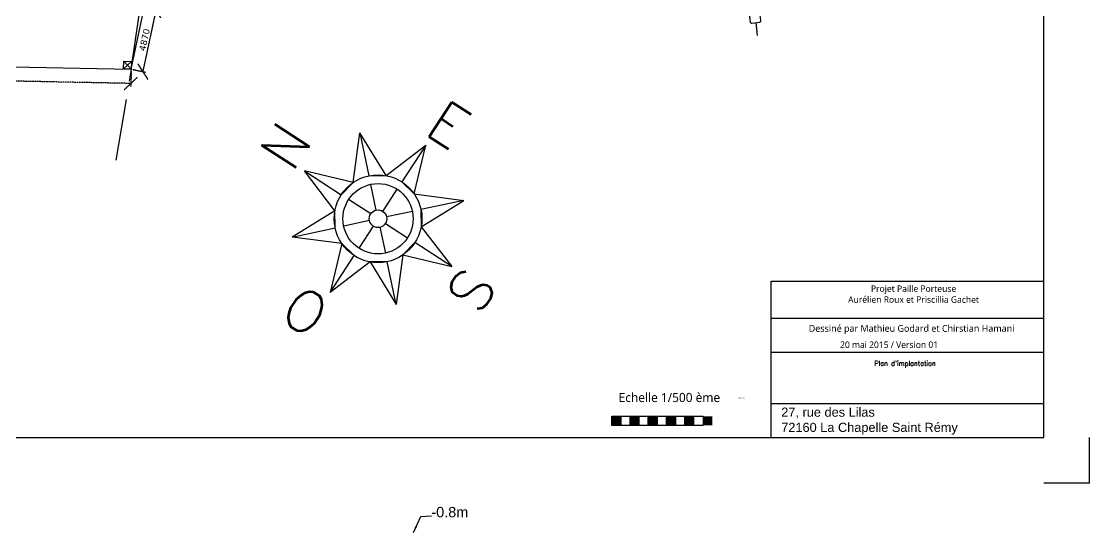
# Model space of a CAD drawing. Header units: millimetres. Extents: x -19637 to 128858, y 30351 to 139191.
# Drawn here: x 46121 to 128858, y 30351 to 69933 of the extents above; entities that cross this region are included whole.
import ezdxf

# ---------------------------------------------------------------- set-up
doc = ezdxf.new("R2010")
doc.units = ezdxf.units.MM
doc.linetypes.add('CACHE', pattern=[0.375, 0.25, -0.125])
doc.linetypes.add('PTS_EXT', pattern=[999999, 0, -999999])
doc.layers.get('Defpoints').update_dxf_attribs({"true_color": 0xffffff})
doc.layers.add('Cartouche_A3', color=178, linetype='Continuous', lineweight=25, true_color=0x000000)
doc.layers.add('Terrain ... Altitudes', color=178, linetype='Continuous', lineweight=25, true_color=0x000000)
for name, color, linetype, true_color in [('rosace', 178, 'Continuous', 0x000000), ('Terrain ... Géomètre ... BORNAGE_BORNE', 1, 'Continuous', 0xff0000), ('Terrain ... Géomètre ... BORNAGE_COTATION', 1, 'CACHE', 0xff0000), ('Terrain ... Géomètre ... BORNAGE_LIMITE', 7, 'Continuous', 0xffffff), ('Terrain ... Géomètre ... CADASTRE_LIMITE', 252, 'Continuous', 0x848484), ('Terrain ... Géomètre ... LEGENDE', 7, 'Continuous', 0xffffff)]:
    doc.layers.add(name, color=color, linetype=linetype, true_color=true_color)
doc.styles.add('QCADDimTextStyle', font='')
doc.styles.add('textstyle11', font='ltypeshp.shx')
doc.styles.add('textstyle12', font='')
doc.styles.add('textstyle13', font='')
doc.styles.add('textstyle14', font='')
doc.styles.add('textstyle15', font='')
doc.styles.add('textstyle45', font='')
doc.styles.add('textstyle48', font='')
doc.styles.add('textstyle49', font='standard')
doc.styles.add('textstyle50', font='standard')
doc.styles.add('textstyle51', font='')
doc.styles.add('textstyle52', font='standard')
doc.styles.add('textstyle53', font='')
doc.styles.add('textstyle54', font='standard')
doc.styles.get('QCADDimTextStyle').set_extended_font_data('DejaVu Sans')
doc.styles.get('textstyle12').set_extended_font_data('simplex')
doc.styles.get('textstyle13').set_extended_font_data('simplex')
doc.styles.get('textstyle14').set_extended_font_data('simplex')
doc.styles.get('textstyle15').set_extended_font_data('simplex')
doc.styles.get('textstyle45').set_extended_font_data('Liberation Sans')
doc.styles.get('textstyle48').set_extended_font_data('Arial')
doc.styles.get('textstyle51').set_extended_font_data('Arial')
doc.styles.get('textstyle53').set_extended_font_data('Arial')
doc.linetypes.add('LIMITE2', pattern='A,6.35,-2.54,["BOX",textstyle11,S=2.54,R=0,X=-2.54,Y=0],-2.54,25.4', length=36.83)
doc.dimstyles.new('QCADDimStyle', dxfattribs={"dimtxt": 500, "dimasz": 500, "dimexe": 250, "dimexo": 125, "dimgap": 125, "dimtad": 1, "dimtoh": 1, "dimdec": 4, "dimzin": 0, "dimdsep": 46, "dimtxsty": 'QCADDimTextStyle', "dimcen": 0.09, "dimadec": 0, "dimazin": 0, "dimtfac": 1, "dimtdec": 4, "dimtofl": 0, "dimtmove": 0, "dimatfit": 3, "dimfxl": 1, "dimtolj": 1, "dimtzin": 0, "dimarcsym": 0})

# ---------------------------------------------------------------- blocks, each defined once
blk = doc.blocks.new('*D54')
at = {"layer": 'Defpoints', "color": 0}
for p in [(55645, 70999), (54626, 66237), (55522, 66045)]:
    blk.add_point(p, dxfattribs=at)
at = {"layer": 'Terrain ... Géomètre ... BORNAGE_COTATION', "color": 0, "lineweight": -2}
for p, q in [((56925, 70215), (56156, 71402)), ((56540, 70808), (55522, 66045)), ((55767, 70973), (56785, 70756)), ((54749, 66211), (55766, 65993)), ((55137, 66639), (55906, 65452))]:
    blk.add_line(p, q, dxfattribs=at)
at = {"layer": 'Terrain ... Géomètre ... BORNAGE_COTATION', "color": 0, "insert": (55655, 68507), "char_height": 500, "attachment_point": 5, "rotation": 77.93193, "style": 'QCADDimTextStyle'}
blk.add_mtext('\\A1;4870', dxfattribs=at)
blk = doc.blocks.new('*D55')
at = {"layer": 'Defpoints', "color": 0}
for p in [(5984, 67200), (54626, 66237), (5962, 66090)]:
    blk.add_point(p, dxfattribs=at)
at = {"layer": 'Terrain ... Géomètre ... BORNAGE_COTATION', "color": 0, "lineweight": -2}
for p, q in [((5981, 67075), (5957, 65840)), ((6471, 66580), (5452, 65600)), ((54604, 65127), (5962, 66090)), ((54095, 64637), (55114, 65617)), ((54624, 66112), (54600, 64877))]:
    blk.add_line(p, q, dxfattribs=at)
at = {"layer": 'Terrain ... Géomètre ... BORNAGE_COTATION', "color": 0, "insert": (30291, 65993), "char_height": 500, "attachment_point": 5, "rotation": 358.86557, "style": 'QCADDimTextStyle'}
blk.add_mtext('\\A1;48652', dxfattribs=at)
blk = doc.blocks.new('rosace')
at = {"layer": 'rosace', "linetype": 'Continuous'}
for p, q in [((-0.1301, 0.3142), (0, 0.68)), ((0, 0.68), (0, 0.34)), ((0.1301, 0.3142), (0, 0.68)), ((0, 0.68), (0, 0.68)), ((-0.3142, 0.1301), (-0.4809, 0.4809)), ((-0.4809, 0.4809), (-0.2404, 0.2404)), ((-0.1301, 0.3142), (-0.4809, 0.4809)), ((-0.4809, 0.4809), (-0.4809, 0.4809)), ((0.1301, 0.3142), (0.4808, 0.4809)), ((0.4808, 0.4809), (0.2404, 0.2404)), ((0.3141, 0.1301), (0.4808, 0.4809)), ((0.4808, 0.4809), (0.4808, 0.4809)), ((0, 0.34), (0.1301, 0.3142)), ((-0.2404, 0.2404), (-0.1301, 0.3142)), ((0, 0.068), (0, 0.272)), ((-0.0481, 0.0481), (-0.1924, 0.1924)), ((0.0481, 0.0481), (0.1923, 0.1924)), ((0.2404, 0.2404), (0.3141, 0.1301)), ((-0.3142, 0.1301), (-0.68, 0)), ((-0.34, 0), (-0.3142, 0.1301)), ((0.3141, 0.1301), (0.68, 0)), ((-0.3142, -0.1301), (-0.68, 0)), ((-0.68, 0), (-0.34, 0)), ((-0.68, 0), (-0.68, 0)), ((-0.068, 0), (-0.272, 0)), ((0.068, 0), (0.272, 0)), ((0.34, 0), (0.3141, -0.1301)), ((0.3141, -0.1301), (0.68, 0)), ((0.68, 0), (0.34, 0)), ((0.68, 0), (0.68, 0)), ((-0.0481, -0.0481), (-0.1924, -0.1923)), ((0, -0.068), (0, -0.272)), ((0.1923, -0.1923), (0.0481, -0.0481)), ((-0.3142, -0.1301), (-0.4809, -0.4808)), ((-0.2404, -0.2404), (-0.3142, -0.1301)), ((0.3141, -0.1301), (0.4808, -0.4808)), ((-0.4809, -0.4808), (-0.2404, -0.2404)), ((0.2404, -0.2404), (0.1301, -0.3141)), ((0.4808, -0.4808), (0.2404, -0.2404)), ((-0.1301, -0.3141), (-0.4809, -0.4808)), ((0, -0.34), (-0.1301, -0.3141)), ((-0.1301, -0.3141), (0, -0.68)), ((0.1301, -0.3141), (0, -0.68)), ((0.1301, -0.3141), (0.4808, -0.4808)), ((0, -0.68), (0, -0.34)), ((-0.4809, -0.4808), (-0.4809, -0.4808)), ((0.4808, -0.4808), (0.4808, -0.4808)), ((0, -0.68), (0, -0.68))]:
    blk.add_line(p, q, dxfattribs=at)
at = {"layer": 'rosace', "linetype": 'PTS_EXT'}
for p, q in [((0, 0.68), (-0.1301, 0.3142)), ((0.1301, 0.3142), (0, 0.68)), ((-0.1301, 0.3142), (-0.4809, 0.4809)), ((-0.4809, 0.4809), (-0.3142, 0.1301)), ((0.4808, 0.4809), (0.1301, 0.3142)), ((0.3141, 0.1301), (0.4808, 0.4809)), ((-0.3142, 0.1301), (-0.68, 0)), ((0.68, 0), (0.3141, 0.1301)), ((-0.68, 0), (-0.3142, -0.1301)), ((0.3141, -0.1301), (0.68, 0)), ((-0.3142, -0.1301), (-0.4809, -0.4808)), ((0.4808, -0.4808), (0.3141, -0.1301)), ((-0.4809, -0.4808), (-0.1301, -0.3141)), ((-0.1301, -0.3141), (0, -0.68)), ((0, -0.68), (0.1301, -0.3141)), ((0.1301, -0.3141), (0.4808, -0.4808))]:
    blk.add_line(p, q, dxfattribs=at)
at = {"layer": 'rosace', "linetype": 'Continuous'}
for radius in [0.34, 0.272, 0.068]:
    blk.add_circle((0, 0), radius, dxfattribs=at)
for s, rotation, style, p in [('N', 0, 'textstyle12', (-0.068, 0.748)), ('O', 90, 'textstyle15', (-0.748, -0.068)), ('E', 270, 'textstyle13', (0.748, 0.068)), ('S', 180, 'textstyle14', (0.068, -0.748))]:
    blk.add_text(s, height=0.32, rotation=rotation, dxfattribs=dict(at, style=style)).set_placement(p)

msp = doc.modelspace()

# ---------------------------------------------------------------- hatches: boundary and pattern name
at = {"layer": 'Cartouche_A3'}
for points in [[(91850.5, 39359.3), (92557.7, 39359.3), (92557.7, 38652.1), (91850.5, 38652.1)], [(93264.8, 39359.3), (93971.9, 39359.3), (93971.9, 38652.1), (93264.8, 38652.1)], [(94679, 39359.3), (95386.1, 39359.3), (95386.1, 38652.1), (94679, 38652.1)], [(96093.3, 39359.3), (96800.4, 39359.3), (96800.4, 38652.1), (96093.3, 38652.1)], [(97507.5, 39359.3), (98214.6, 39359.3), (98214.6, 38652.1), (97507.5, 38652.1)], [(98921.7, 39359.3), (99628.9, 39359.3), (99628.9, 38652.1), (98921.7, 38652.1)]]:
    msp.add_hatch(color=256, dxfattribs=at).paths.add_polyline_path(points, flags=0)

# ---------------------------------------------------------------- linework, layer by layer
at = {"layer": 'Cartouche_A3', "lineweight": -3}
for p, q in [((125322.2, 37719.6), (125322.2, 135655.6)), ((125322.2, 37719.6), (125322.2, 67548.9)), ((104204.1, 49816), (125322.2, 49816)), ((104204.1, 37719.6), (104204.1, 49816)), ((104204.1, 46958.8), (125322.2, 46958.8)), ((104204.1, 44319), (125322.2, 44319)), ((104204.1, 40359.4), (125322.2, 40359.4)), ((-16101.5, 37719.6), (125322.2, 37719.6)), ((104204.1, 37719.6), (125322.2, 37719.6)), ((128857.8, 34184), (128857.8, 37719.6)), ((128857.8, 34184), (125322.2, 34184))]:
    msp.add_line(p, q, dxfattribs=at)
at = {"layer": 'Cartouche_A3'}
for p, q in [((92557.7, 38652.1), (92557.7, 39359.3)), ((93264.8, 38652.1), (93264.8, 39359.3)), ((93971.9, 38652.1), (93971.9, 39359.3)), ((94679, 38652.1), (94679, 39359.3)), ((95386.1, 38652.1), (95386.1, 39359.3)), ((96093.3, 38652.1), (96093.3, 39359.3)), ((96800.4, 38652.1), (96800.4, 39359.3)), ((97507.5, 38652.1), (97507.5, 39359.3)), ((98214.6, 38652.1), (98214.6, 39359.3))]:
    msp.add_line(p, q, dxfattribs=at)
for points in [[(91850.5, 39359.3), (98921.7, 39359.3), (98921.7, 38652.1), (91850.5, 38652.1), (91850.5, 39359.3)], [(91850.5, 39359.3), (92557.7, 39359.3), (92557.7, 38652.1), (91850.5, 38652.1), (91850.5, 39359.3)]]:
    msp.add_lwpolyline(points, dxfattribs=at)
at = {"layer": 'Terrain ... Géomètre ... BORNAGE_BORNE', "flags": 128}
msp.add_lwpolyline([(54656.5, 66836.2), (54626.4, 66236.7), (54026.3, 66248.6), (54056.3, 66848.1), (54656.5, 66836.2)], close=True, dxfattribs=at)
for points in [[(54026.3, 66248.6), (54656.5, 66836.2)], [(54626.4, 66236.7), (54056.3, 66848.1)]]:
    msp.add_lwpolyline(points, dxfattribs=at)
at = {"layer": 'Terrain ... Géomètre ... BORNAGE_LIMITE', "linetype": 'LIMITE2', "ltscale": 0.02, "flags": 128}
msp.add_lwpolyline([(5983.5, 67199.9), (54626.4, 66236.7), (55275.3, 70600)], dxfattribs=at)
at = {"layer": 'Terrain ... Géomètre ... BORNAGE_LIMITE', "flags": 128}
msp.add_lwpolyline([(54626.4, 66236.7), (55555.9, 70584.2)], dxfattribs=at)
at = {"layer": 'Terrain ... Géomètre ... CADASTRE_LIMITE', "flags": 128}
for points in [[(102994.7, 69837.3), (103117.8, 68850.5)], [(54626.4, 66236.7), (54471.4, 65310.6)], [(54232.8, 63885.3), (53447.8, 59196.7)]]:
    msp.add_lwpolyline(points, dxfattribs=at)
at = {"layer": 'Terrain ... Géomètre ... LEGENDE', "color": 1, "true_color": 0xff0000}
msp.add_lwpolyline([(103399.9, 69996.9), (103309.6, 70622, 0.414214), (103196.2, 70706.7), (102571.2, 70616.4, 0.414214), (102486.4, 70503.1), (102576.7, 69878, 0.414214), (102690.1, 69793.3), (103315.1, 69883.5, 0.414214)], format="xyb", close=True, dxfattribs=at)

# ---------------------------------------------------------------- block references
at = {"layer": 'Terrain ... Géomètre ... BORNAGE_COTATION', "xscale": 10000, "yscale": 10000, "zscale": 10000, "rotation": 57}
msp.add_blockref('rosace', (73745.1, 54652.9), dxfattribs=at)

# ---------------------------------------------------------------- texts
at = {"layer": 'Cartouche_A3', "lineweight": -3}
for s, insert, char_height, attachment_point, style in [('\\fTrebuchet MS|b0|i0|c0|p0;\\H505.085;Projet Paille Porteuse\\PAurélien Roux et Priscillia Gachet', (115221.2, 49490.8), 707.119, 2, 'textstyle52'), ('\\fTrebuchet MS|b0|i0|c0|p0;Dessiné par Mathieu Godard et Chirstian Hamani', (107104.5, 46076.2), 530.339, 4, 'textstyle48'), ('\\fTrebuchet MS|b0|i0|c0|p0;\\H505.085;20 mai 2015 / Version 01', (109528.5, 44895.3), 707.119, 4, 'textstyle49'), ('\\fTrebuchet MS|b0|i0|c0|p0;Echelle 1/500 ème', (92376.6, 40808.5), 707.119, 4, 'textstyle50'), ('27, rue des Lilas\\P72160 La Chapelle Saint Rémy', (104973.5, 38983), 707.119, 4, 'textstyle51')]:
    msp.add_mtext(s, dxfattribs=dict(at, insert=insert, char_height=char_height, attachment_point=attachment_point, style=style))
at = {"layer": 'Cartouche_A3', "attachment_point": 2}
for s, insert, char_height, style in [("\\H400;Plan d'implantation", (114565.8, 43653.1), 700, 'textstyle54'), ('\\H107.143;1 mètre', (101927.4, 40837.7), 2121.357, 'textstyle53')]:
    msp.add_mtext(s, dxfattribs=dict(at, insert=insert, char_height=char_height, style=style))
at = {"layer": 'Terrain ... Altitudes', "insert": (80732.8, 31934.5), "char_height": 800, "attachment_point": 6, "style": 'textstyle45'}
msp.add_mtext('-0.8m', dxfattribs=at)

# ---------------------------------------------------------------- dimensions: what is measured, and where the dimension line sits
at = {"layer": 'Terrain ... Géomètre ... BORNAGE_COTATION'}
for p1, p2, distance, picture, middle in [((55644.7, 70999.5), (54626.4, 66236.7), 915.6, '*D54', (55655.1, 68507)), ((54626.4, 66236.7), (5983.5, 67199.9), 1109.8, '*D55', (30290.6, 65993.1))]:
    dim = msp.add_aligned_dim(p1=p1, p2=p2, distance=distance, dimstyle='QCADDimStyle', override={"dimtxt": 500, "dimasz": 500, "dimexe": 250, "dimexo": 125, "dimgap": 125, "dimdec": 0, "dimzin": 8, "dimtsz": 500, "dimclrd": 0, "dimclre": 0, "dimclrt": 0, "dimazin": 2, "dimtmove": 2}, dxfattribs=at)
    dim.commit()
    dim.dimension.update_dxf_attribs({"geometry": picture, "text_midpoint": middle})

# ---------------------------------------------------------------- leaders
at = {"layer": 'Terrain ... Altitudes'}
msp.add_leader([(76482.9, 30351.4), (77054.5, 31609.3), (77890.2, 31659.7)], dimstyle='QCADDimStyle', dxfattribs=at)

doc.saveas('drawing.dxf')
